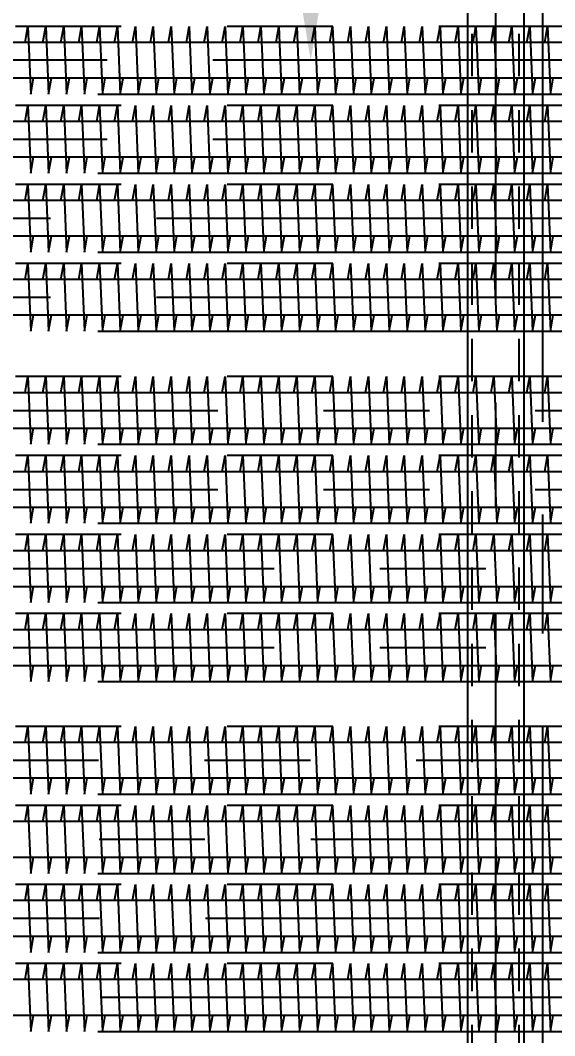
# Model space of a CAD drawing. Extents: x -4179 to 25200, y 0 to 17850.
# Drawn here: x 3342 to 3909, y 13338 to 14417 of the extents above; entities that cross this region are included whole.
import ezdxf

# ---------------------------------------------------------------- set-up
doc = ezdxf.new("R2010")
doc.units = 0
doc.header["$LTSCALE"] = 450
doc.header["$MEASUREMENT"] = 0
for name, pattern in [('CENTER', [2, 1.25, -0.25, 0.25, -0.25]), ('HIDSHORT', [0.18, 0.1, -0.08]), ('PHANTOM', [2.5, 1.25, -0.25, 0.25, -0.25, 0.25, -0.25])]:
    doc.linetypes.add(name, pattern=pattern)
for name, color, linetype in [('CEN', 1, 'CENTER'), ('DIM', 1, 'Continuous'), ('HID1', 8, 'PHANTOM'), ('TEXT', 4, 'Continuous'), ('Y', 2, 'HIDSHORT')]:
    doc.layers.add(name, color=color, linetype=linetype)
doc.styles.add('SIMP25', font='romans.shx', dxfattribs={"width": 0.8, "height": 75})
doc.dimstyles.get("Standard").update_dxf_attribs({"dimscale": 500.1, "dimtxt": 75, "dimasz": 0.18, "dimexe": 0.18, "dimexo": 0.0625, "dimgap": 0.075, "dimtad": 1, "dimdec": 0, "dimrnd": 0.5, "dimzin": 0, "dimdsep": 46, "dimtxsty": 'SIMP25', "dimcen": 0.09, "dimadec": 0, "dimazin": 0, "dimtfac": 1, "dimtdec": 0, "dimtmove": 1, "dimatfit": 3, "dimfxl": 1, "dimtolj": 1, "dimtzin": 0, "dimarcsym": 0})

# ---------------------------------------------------------------- blocks, each defined once
blk = doc.blocks.new('*D10')
at = {"layer": 'Defpoints', "color": 0, "transparency": 16777216}
for p in [(2298.8, 13378.9), (11098.8, 13342.9), (2298.8, 11923.9)]:
    blk.add_point(p, dxfattribs=at)
at = {"layer": 'DIM', "color": 0, "lineweight": -2, "transparency": 16777216}
for p, q in [((2298.8, 13347.7), (2298.8, 11833.9)), ((11098.8, 13311.6), (11098.8, 11833.9)), ((11008.8, 11923.9), (2388.8, 11923.9))]:
    blk.add_line(p, q, dxfattribs=at)
at = {"layer": 'DIM', "color": 0, "transparency": 16777216}
for points in [[(2388.8, 11938.9), (2388.8, 11908.9), (2298.8, 11923.9)], [(11008.8, 11938.9), (11008.8, 11908.9), (11098.8, 11923.9)]]:
    blk.add_solid(points, dxfattribs=at)
at = {"layer": 'DIM', "color": 0, "transparency": 16777216, "insert": (6698.8, 12018.6), "char_height": 75, "attachment_point": 5, "style": 'SIMP25'}
blk.add_mtext('\\A1;8800 (FINNED LENGTH)', dxfattribs=at)
blk = doc.blocks.new('*D11')
at = {"layer": 'Defpoints', "color": 0, "transparency": 16777216}
for p in [(2088.8, 13606.9), (11248.8, 13115.4), (2088.8, 11698.9)]:
    blk.add_point(p, dxfattribs=at)
at = {"layer": 'DIM', "color": 0, "lineweight": -2, "transparency": 16777216}
for p, q in [((2088.8, 13575.7), (2088.8, 11608.9)), ((11248.8, 13084.2), (11248.8, 11608.9)), ((11158.8, 11698.9), (2178.8, 11698.9))]:
    blk.add_line(p, q, dxfattribs=at)
at = {"layer": 'DIM', "color": 0, "transparency": 16777216}
for points in [[(2178.8, 11713.9), (2178.8, 11683.9), (2088.8, 11698.9)], [(11158.8, 11713.9), (11158.8, 11683.9), (11248.8, 11698.9)]]:
    blk.add_solid(points, dxfattribs=at)
at = {"layer": 'DIM', "color": 0, "transparency": 16777216, "insert": (6668.8, 11773.9), "char_height": 75, "attachment_point": 5, "style": 'SIMP25'}
blk.add_mtext('\\A1;9160', dxfattribs=at)
blk = doc.blocks.new('*D44')
at = {"layer": 'Defpoints', "color": 0, "transparency": 16777216}
for p in [(3846.8, 16477.9), (3650.2, 14374.9), (3816.8, 14374.9)]:
    blk.add_point(p, dxfattribs=at)
at = {"layer": 'DIM', "color": 0, "lineweight": -2, "transparency": 16777216}
for p, q in [((3815.6, 16477.9), (3560.1, 16477.9)), ((3650.2, 16387.9), (3650.2, 14464.9)), ((3785.6, 14374.9), (3560.1, 14374.9))]:
    blk.add_line(p, q, dxfattribs=at)
at = {"layer": 'DIM', "color": 0, "transparency": 16777216}
for points in [[(3635.2, 16387.9), (3665.2, 16387.9), (3650.2, 16477.9)], [(3635.2, 14464.9), (3665.2, 14464.9), (3650.2, 14374.9)]]:
    blk.add_solid(points, dxfattribs=at)
at = {"layer": 'DIM', "color": 0, "transparency": 16777216, "insert": (3575.2, 15426.4), "char_height": 75, "attachment_point": 5, "rotation": 90, "style": 'SIMP25'}
blk.add_mtext('\\A1;2103', dxfattribs=at)

msp = doc.modelspace()

# ---------------------------------------------------------------- linework, layer by layer
for p, q in [((11524.8, 13650), (2148.8, 13650)), ((11524.8, 13611.9), (2148.8, 13611.9)), ((11412.8, 13566), (2148.8, 13566)), ((11412.8, 13527.9), (2148.8, 13527.9)), ((11300.8, 13482), (2088.8, 13482)), ((11300.8, 13443.9), (2088.8, 13443.9)), ((11188.8, 13398), (2088.8, 13398)), ((11188.8, 13359.9), (2088.8, 13359.9))]:
    msp.add_line(p, q)
for points in [[(2148.8, 13650, -0.41395), (2107.9, 13690.9, -0.41395), (2148.8, 13731.9), (11308.8, 13731.9, 0.414), (11387.9, 13810.9), (11387.9, 14314.9, 0.414), (11308.8, 14394), (2148.8, 14394)], [(2148.8, 13611.9, -0.414026), (2069.8, 13690.9, -0.414026), (2148.8, 13770), (11308.8, 13770, 0.414), (11349.8, 13810.9), (11349.8, 14314.9, 0.414), (11308.8, 14355.9), (2148.8, 14355.9)], [(2148.8, 13566, -0.414), (2107.9, 13606.9), (2107.9, 13774.9, -0.414), (2148.8, 13815.9), (11308.8, 13815.9, 0.414), (11387.9, 13894.9), (11387.9, 14230.9, 0.414), (11308.8, 14310), (2148.8, 14310)], [(2148.8, 13527.9, -0.414), (2069.8, 13606.9), (2069.8, 13774.9, -0.414), (2148.8, 13854), (11308.8, 13854, 0.414), (11349.8, 13894.9), (11349.8, 14230.9, 0.414), (11308.8, 14271.9), (2148.8, 14271.9)], [(2088.8, 13482, -0.414), (2047.9, 13522.9), (2047.9, 13858.9, -0.414), (2088.8, 13899.9), (11248.8, 13899.9, 0.414), (11327.9, 13978.9), (11327.9, 14146.9, 0.414), (11248.8, 14226), (2088.8, 14226)], [(2088.8, 13443.9, -0.414), (2009.8, 13522.9), (2009.8, 13858.9, -0.414), (2088.8, 13938), (11248.8, 13938, 0.414), (11289.8, 13978.9), (11289.8, 14146.9, 0.414), (11248.8, 14187.9), (2088.8, 14187.9)], [(2088.8, 13398, -0.414), (2047.9, 13438.9), (2047.9, 13942.9, -0.414), (2088.8, 13983.9), (11248.8, 13983.9, 0.414026), (11327.9, 14062.9, 0.414026), (11248.8, 14142), (2088.8, 14142)], [(2088.8, 13359.9, -0.414), (2009.8, 13438.9), (2009.8, 13942.9, -0.414), (2088.8, 14022), (11248.8, 14022, 0.41395), (11289.8, 14062.9, 0.41395), (11248.8, 14103.9), (2088.8, 14103.9)]]:
    msp.add_lwpolyline(points, format="xyb")
at = {"layer": 'CEN'}
for p, q in [((3896.8, 13090.9), (3896.8, 16604.7)), ((3896.8, 13104.9), (3896.8, 16532.3)), ((3846.8, 13223.9), (3846.8, 16511.6)), ((11524.8, 13630.9), (2148.8, 13630.9)), ((11412.8, 13546.9), (2148.8, 13546.9)), ((11300.8, 13462.9), (2088.8, 13462.9)), ((11188.8, 13378.9), (2088.8, 13378.9))]:
    msp.add_line(p, q, dxfattribs=at)
for points in [[(3346.6, 14394), (3349.6, 14411), (3352.6, 14338.9), (3355.6, 14355.9)], [(3365.6, 14394), (3368.6, 14411), (3371.6, 14338.9), (3374.6, 14355.9)], [(3384.7, 14394), (3387.7, 14411), (3390.7, 14338.9), (3393.7, 14355.9)], [(3403.7, 14394), (3406.7, 14411), (3409.7, 14338.9), (3412.7, 14355.9)], [(3422.8, 14394), (3425.8, 14411), (3428.8, 14338.9), (3431.8, 14355.9)], [(3441.8, 14394), (3444.8, 14411), (3447.8, 14338.9), (3450.8, 14355.9)], [(3460.9, 14394), (3463.9, 14411), (3466.9, 14338.9), (3469.9, 14355.9)], [(3479.9, 14394), (3482.9, 14411), (3485.9, 14338.9), (3488.9, 14355.9)], [(3499, 14394), (3502, 14411), (3505, 14338.9), (3508, 14355.9)], [(3518, 14394), (3521, 14411), (3524, 14338.9), (3527, 14355.9)], [(3537.1, 14394), (3540.1, 14411), (3543.1, 14338.9), (3546.1, 14355.9)], [(3556.1, 14394), (3559.1, 14411), (3562.1, 14338.9), (3565.1, 14355.9)], [(3575.2, 14394), (3578.2, 14411), (3581.2, 14338.9), (3584.2, 14355.9)], [(3594.2, 14394), (3597.2, 14411), (3600.2, 14338.9), (3603.2, 14355.9)], [(3613.3, 14394), (3616.3, 14411), (3619.3, 14338.9), (3622.3, 14355.9)], [(3632.3, 14394), (3635.3, 14411), (3638.3, 14338.9), (3641.3, 14355.9)], [(3651.4, 14394), (3654.4, 14411), (3657.4, 14338.9), (3660.4, 14355.9)], [(3670.4, 14394), (3673.4, 14411), (3676.4, 14338.9), (3679.4, 14355.9)], [(3689.5, 14394), (3692.5, 14411), (3695.5, 14338.9), (3698.5, 14355.9)], [(3708.5, 14394), (3711.5, 14411), (3714.5, 14338.9), (3717.5, 14355.9)], [(3727.6, 14394), (3730.6, 14411), (3733.6, 14338.9), (3736.6, 14355.9)], [(3746.6, 14394), (3749.6, 14411), (3752.6, 14338.9), (3755.6, 14355.9)], [(3765.7, 14394), (3768.7, 14411), (3771.7, 14338.9), (3774.7, 14355.9)], [(3784.7, 14394), (3787.7, 14411), (3790.7, 14338.9), (3793.7, 14355.9)], [(3803.8, 14394), (3806.8, 14411), (3809.8, 14338.9), (3812.8, 14355.9)], [(3822.8, 14394), (3825.8, 14411), (3828.8, 14338.9), (3831.8, 14355.9)], [(3841.9, 14394), (3844.9, 14411), (3847.9, 14338.9), (3850.9, 14355.9)], [(3860.9, 14394), (3863.9, 14411), (3866.9, 14338.9), (3869.9, 14355.9)], [(3880, 14394), (3883, 14411), (3886, 14338.9), (3889, 14355.9)], [(3899, 14394), (3902, 14411), (3905, 14338.9), (3908, 14355.9)], [(3346.6, 14310), (3349.6, 14327), (3352.6, 14254.9), (3355.6, 14271.9)], [(3365.6, 14310), (3368.6, 14327), (3371.6, 14254.9), (3374.6, 14271.9)], [(3384.7, 14310), (3387.7, 14327), (3390.7, 14254.9), (3393.7, 14271.9)], [(3403.7, 14310), (3406.7, 14327), (3409.7, 14254.9), (3412.7, 14271.9)], [(3422.8, 14310), (3425.8, 14327), (3428.8, 14254.9), (3431.8, 14271.9)], [(3441.8, 14310), (3444.8, 14327), (3447.8, 14254.9), (3450.8, 14271.9)], [(3460.9, 14310), (3463.9, 14327), (3466.9, 14254.9), (3469.9, 14271.9)], [(3479.9, 14310), (3482.9, 14327), (3485.9, 14254.9), (3488.9, 14271.9)], [(3499, 14310), (3502, 14327), (3505, 14254.9), (3508, 14271.9)], [(3518, 14310), (3521, 14327), (3524, 14254.9), (3527, 14271.9)], [(3537.1, 14310), (3540.1, 14327), (3543.1, 14254.9), (3546.1, 14271.9)], [(3556.1, 14310), (3559.1, 14327), (3562.1, 14254.9), (3565.1, 14271.9)], [(3575.2, 14310), (3578.2, 14327), (3581.2, 14254.9), (3584.2, 14271.9)], [(3594.2, 14310), (3597.2, 14327), (3600.2, 14254.9), (3603.2, 14271.9)], [(3613.3, 14310), (3616.3, 14327), (3619.3, 14254.9), (3622.3, 14271.9)], [(3632.3, 14310), (3635.3, 14327), (3638.3, 14254.9), (3641.3, 14271.9)], [(3651.4, 14310), (3654.4, 14327), (3657.4, 14254.9), (3660.4, 14271.9)], [(3670.4, 14310), (3673.4, 14327), (3676.4, 14254.9), (3679.4, 14271.9)], [(3689.5, 14310), (3692.5, 14327), (3695.5, 14254.9), (3698.5, 14271.9)], [(3708.5, 14310), (3711.5, 14327), (3714.5, 14254.9), (3717.5, 14271.9)], [(3727.6, 14310), (3730.6, 14327), (3733.6, 14254.9), (3736.6, 14271.9)], [(3746.6, 14310), (3749.6, 14327), (3752.6, 14254.9), (3755.6, 14271.9)], [(3765.7, 14310), (3768.7, 14327), (3771.7, 14254.9), (3774.7, 14271.9)], [(3784.7, 14310), (3787.7, 14327), (3790.7, 14254.9), (3793.7, 14271.9)], [(3803.8, 14310), (3806.8, 14327), (3809.8, 14254.9), (3812.8, 14271.9)], [(3822.8, 14310), (3825.8, 14327), (3828.8, 14254.9), (3831.8, 14271.9)], [(3841.9, 14310), (3844.9, 14327), (3847.9, 14254.9), (3850.9, 14271.9)], [(3860.9, 14310), (3863.9, 14327), (3866.9, 14254.9), (3869.9, 14271.9)], [(3880, 14310), (3883, 14327), (3886, 14254.9), (3889, 14271.9)], [(3899, 14310), (3902, 14327), (3905, 14254.9), (3908, 14271.9)], [(3346.6, 14226), (3349.6, 14243), (3352.6, 14170.9), (3355.6, 14187.9)], [(3365.6, 14226), (3368.6, 14243), (3371.6, 14170.9), (3374.6, 14187.9)], [(3384.7, 14226), (3387.7, 14243), (3390.7, 14170.9), (3393.7, 14187.9)], [(3403.7, 14226), (3406.7, 14243), (3409.7, 14170.9), (3412.7, 14187.9)], [(3422.8, 14226), (3425.8, 14243), (3428.8, 14170.9), (3431.8, 14187.9)], [(3441.8, 14226), (3444.8, 14243), (3447.8, 14170.9), (3450.8, 14187.9)], [(3460.9, 14226), (3463.9, 14243), (3466.9, 14170.9), (3469.9, 14187.9)], [(3479.9, 14226), (3482.9, 14243), (3485.9, 14170.9), (3488.9, 14187.9)], [(3499, 14226), (3502, 14243), (3505, 14170.9), (3508, 14187.9)], [(3518, 14226), (3521, 14243), (3524, 14170.9), (3527, 14187.9)], [(3537.1, 14226), (3540.1, 14243), (3543.1, 14170.9), (3546.1, 14187.9)], [(3556.1, 14226), (3559.1, 14243), (3562.1, 14170.9), (3565.1, 14187.9)], [(3575.2, 14226), (3578.2, 14243), (3581.2, 14170.9), (3584.2, 14187.9)], [(3594.2, 14226), (3597.2, 14243), (3600.2, 14170.9), (3603.2, 14187.9)], [(3613.3, 14226), (3616.3, 14243), (3619.3, 14170.9), (3622.3, 14187.9)], [(3632.3, 14226), (3635.3, 14243), (3638.3, 14170.9), (3641.3, 14187.9)], [(3651.4, 14226), (3654.4, 14243), (3657.4, 14170.9), (3660.4, 14187.9)], [(3670.4, 14226), (3673.4, 14243), (3676.4, 14170.9), (3679.4, 14187.9)], [(3689.5, 14226), (3692.5, 14243), (3695.5, 14170.9), (3698.5, 14187.9)], [(3708.5, 14226), (3711.5, 14243), (3714.5, 14170.9), (3717.5, 14187.9)], [(3727.6, 14226), (3730.6, 14243), (3733.6, 14170.9), (3736.6, 14187.9)], [(3746.6, 14226), (3749.6, 14243), (3752.6, 14170.9), (3755.6, 14187.9)], [(3765.7, 14226), (3768.7, 14243), (3771.7, 14170.9), (3774.7, 14187.9)], [(3784.7, 14226), (3787.7, 14243), (3790.7, 14170.9), (3793.7, 14187.9)], [(3803.8, 14226), (3806.8, 14243), (3809.8, 14170.9), (3812.8, 14187.9)], [(3822.8, 14226), (3825.8, 14243), (3828.8, 14170.9), (3831.8, 14187.9)], [(3841.9, 14226), (3844.9, 14243), (3847.9, 14170.9), (3850.9, 14187.9)], [(3860.9, 14226), (3863.9, 14243), (3866.9, 14170.9), (3869.9, 14187.9)], [(3880, 14226), (3883, 14243), (3886, 14170.9), (3889, 14187.9)], [(3899, 14226), (3902, 14243), (3905, 14170.9), (3908, 14187.9)], [(3346.6, 14142), (3349.6, 14159), (3352.6, 14086.9), (3355.6, 14103.9)], [(3365.6, 14142), (3368.6, 14159), (3371.6, 14086.9), (3374.6, 14103.9)], [(3384.7, 14142), (3387.7, 14159), (3390.7, 14086.9), (3393.7, 14103.9)], [(3403.7, 14142), (3406.7, 14159), (3409.7, 14086.9), (3412.7, 14103.9)], [(3422.8, 14142), (3425.8, 14159), (3428.8, 14086.9), (3431.8, 14103.9)], [(3441.8, 14142), (3444.8, 14159), (3447.8, 14086.9), (3450.8, 14103.9)], [(3460.9, 14142), (3463.9, 14159), (3466.9, 14086.9), (3469.9, 14103.9)], [(3479.9, 14142), (3482.9, 14159), (3485.9, 14086.9), (3488.9, 14103.9)], [(3499, 14142), (3502, 14159), (3505, 14086.9), (3508, 14103.9)], [(3518, 14142), (3521, 14159), (3524, 14086.9), (3527, 14103.9)], [(3537.1, 14142), (3540.1, 14159), (3543.1, 14086.9), (3546.1, 14103.9)], [(3556.1, 14142), (3559.1, 14159), (3562.1, 14086.9), (3565.1, 14103.9)], [(3575.2, 14142), (3578.2, 14159), (3581.2, 14086.9), (3584.2, 14103.9)], [(3594.2, 14142), (3597.2, 14159), (3600.2, 14086.9), (3603.2, 14103.9)], [(3613.3, 14142), (3616.3, 14159), (3619.3, 14086.9), (3622.3, 14103.9)], [(3632.3, 14142), (3635.3, 14159), (3638.3, 14086.9), (3641.3, 14103.9)], [(3651.4, 14142), (3654.4, 14159), (3657.4, 14086.9), (3660.4, 14103.9)], [(3670.4, 14142), (3673.4, 14159), (3676.4, 14086.9), (3679.4, 14103.9)], [(3689.5, 14142), (3692.5, 14159), (3695.5, 14086.9), (3698.5, 14103.9)], [(3708.5, 14142), (3711.5, 14159), (3714.5, 14086.9), (3717.5, 14103.9)], [(3727.6, 14142), (3730.6, 14159), (3733.6, 14086.9), (3736.6, 14103.9)], [(3746.6, 14142), (3749.6, 14159), (3752.6, 14086.9), (3755.6, 14103.9)], [(3765.7, 14142), (3768.7, 14159), (3771.7, 14086.9), (3774.7, 14103.9)], [(3784.7, 14142), (3787.7, 14159), (3790.7, 14086.9), (3793.7, 14103.9)], [(3803.8, 14142), (3806.8, 14159), (3809.8, 14086.9), (3812.8, 14103.9)], [(3822.8, 14142), (3825.8, 14159), (3828.8, 14086.9), (3831.8, 14103.9)], [(3841.9, 14142), (3844.9, 14159), (3847.9, 14086.9), (3850.9, 14103.9)], [(3860.9, 14142), (3863.9, 14159), (3866.9, 14086.9), (3869.9, 14103.9)], [(3880, 14142), (3883, 14159), (3886, 14086.9), (3889, 14103.9)], [(3899, 14142), (3902, 14159), (3905, 14086.9), (3908, 14103.9)], [(3346.6, 14022), (3349.6, 14039), (3352.6, 13966.9), (3355.6, 13983.9)], [(3365.6, 14022), (3368.6, 14039), (3371.6, 13966.9), (3374.6, 13983.9)], [(3384.7, 14022), (3387.7, 14039), (3390.7, 13966.9), (3393.7, 13983.9)], [(3403.7, 14022), (3406.7, 14039), (3409.7, 13966.9), (3412.7, 13983.9)], [(3422.8, 14022), (3425.8, 14039), (3428.8, 13966.9), (3431.8, 13983.9)], [(3441.8, 14022), (3444.8, 14039), (3447.8, 13966.9), (3450.8, 13983.9)], [(3460.9, 14022), (3463.9, 14039), (3466.9, 13966.9), (3469.9, 13983.9)], [(3479.9, 14022), (3482.9, 14039), (3485.9, 13966.9), (3488.9, 13983.9)], [(3499, 14022), (3502, 14039), (3505, 13966.9), (3508, 13983.9)], [(3518, 14022), (3521, 14039), (3524, 13966.9), (3527, 13983.9)], [(3537.1, 14022), (3540.1, 14039), (3543.1, 13966.9), (3546.1, 13983.9)], [(3556.1, 14022), (3559.1, 14039), (3562.1, 13966.9), (3565.1, 13983.9)], [(3575.2, 14022), (3578.2, 14039), (3581.2, 13966.9), (3584.2, 13983.9)], [(3594.2, 14022), (3597.2, 14039), (3600.2, 13966.9), (3603.2, 13983.9)], [(3613.3, 14022), (3616.3, 14039), (3619.3, 13966.9), (3622.3, 13983.9)], [(3632.3, 14022), (3635.3, 14039), (3638.3, 13966.9), (3641.3, 13983.9)], [(3651.4, 14022), (3654.4, 14039), (3657.4, 13966.9), (3660.4, 13983.9)], [(3670.4, 14022), (3673.4, 14039), (3676.4, 13966.9), (3679.4, 13983.9)], [(3689.5, 14022), (3692.5, 14039), (3695.5, 13966.9), (3698.5, 13983.9)], [(3708.5, 14022), (3711.5, 14039), (3714.5, 13966.9), (3717.5, 13983.9)], [(3727.6, 14022), (3730.6, 14039), (3733.6, 13966.9), (3736.6, 13983.9)], [(3746.6, 14022), (3749.6, 14039), (3752.6, 13966.9), (3755.6, 13983.9)], [(3765.7, 14022), (3768.7, 14039), (3771.7, 13966.9), (3774.7, 13983.9)], [(3784.7, 14022), (3787.7, 14039), (3790.7, 13966.9), (3793.7, 13983.9)], [(3803.8, 14022), (3806.8, 14039), (3809.8, 13966.9), (3812.8, 13983.9)], [(3822.8, 14022), (3825.8, 14039), (3828.8, 13966.9), (3831.8, 13983.9)], [(3841.9, 14022), (3844.9, 14039), (3847.9, 13966.9), (3850.9, 13983.9)], [(3860.9, 14022), (3863.9, 14039), (3866.9, 13966.9), (3869.9, 13983.9)], [(3880, 14022), (3883, 14039), (3886, 13966.9), (3889, 13983.9)], [(3899, 14022), (3902, 14039), (3905, 13966.9), (3908, 13983.9)], [(3346.6, 13938), (3349.6, 13955), (3352.6, 13882.9), (3355.6, 13899.9)], [(3365.6, 13938), (3368.6, 13955), (3371.6, 13882.9), (3374.6, 13899.9)], [(3384.7, 13938), (3387.7, 13955), (3390.7, 13882.9), (3393.7, 13899.9)], [(3403.7, 13938), (3406.7, 13955), (3409.7, 13882.9), (3412.7, 13899.9)], [(3422.8, 13938), (3425.8, 13955), (3428.8, 13882.9), (3431.8, 13899.9)], [(3441.8, 13938), (3444.8, 13955), (3447.8, 13882.9), (3450.8, 13899.9)], [(3460.9, 13938), (3463.9, 13955), (3466.9, 13882.9), (3469.9, 13899.9)], [(3479.9, 13938), (3482.9, 13955), (3485.9, 13882.9), (3488.9, 13899.9)], [(3499, 13938), (3502, 13955), (3505, 13882.9), (3508, 13899.9)], [(3518, 13938), (3521, 13955), (3524, 13882.9), (3527, 13899.9)], [(3537.1, 13938), (3540.1, 13955), (3543.1, 13882.9), (3546.1, 13899.9)], [(3556.1, 13938), (3559.1, 13955), (3562.1, 13882.9), (3565.1, 13899.9)], [(3575.2, 13938), (3578.2, 13955), (3581.2, 13882.9), (3584.2, 13899.9)], [(3594.2, 13938), (3597.2, 13955), (3600.2, 13882.9), (3603.2, 13899.9)], [(3613.3, 13938), (3616.3, 13955), (3619.3, 13882.9), (3622.3, 13899.9)], [(3632.3, 13938), (3635.3, 13955), (3638.3, 13882.9), (3641.3, 13899.9)], [(3651.4, 13938), (3654.4, 13955), (3657.4, 13882.9), (3660.4, 13899.9)], [(3670.4, 13938), (3673.4, 13955), (3676.4, 13882.9), (3679.4, 13899.9)], [(3689.5, 13938), (3692.5, 13955), (3695.5, 13882.9), (3698.5, 13899.9)], [(3708.5, 13938), (3711.5, 13955), (3714.5, 13882.9), (3717.5, 13899.9)], [(3727.6, 13938), (3730.6, 13955), (3733.6, 13882.9), (3736.6, 13899.9)], [(3746.6, 13938), (3749.6, 13955), (3752.6, 13882.9), (3755.6, 13899.9)], [(3765.7, 13938), (3768.7, 13955), (3771.7, 13882.9), (3774.7, 13899.9)], [(3784.7, 13938), (3787.7, 13955), (3790.7, 13882.9), (3793.7, 13899.9)], [(3803.8, 13938), (3806.8, 13955), (3809.8, 13882.9), (3812.8, 13899.9)], [(3822.8, 13938), (3825.8, 13955), (3828.8, 13882.9), (3831.8, 13899.9)], [(3841.9, 13938), (3844.9, 13955), (3847.9, 13882.9), (3850.9, 13899.9)], [(3860.9, 13938), (3863.9, 13955), (3866.9, 13882.9), (3869.9, 13899.9)], [(3880, 13938), (3883, 13955), (3886, 13882.9), (3889, 13899.9)], [(3899, 13938), (3902, 13955), (3905, 13882.9), (3908, 13899.9)], [(3346.6, 13854), (3349.6, 13871), (3352.6, 13798.9), (3355.6, 13815.9)], [(3365.6, 13854), (3368.6, 13871), (3371.6, 13798.9), (3374.6, 13815.9)], [(3384.7, 13854), (3387.7, 13871), (3390.7, 13798.9), (3393.7, 13815.9)], [(3403.7, 13854), (3406.7, 13871), (3409.7, 13798.9), (3412.7, 13815.9)], [(3422.8, 13854), (3425.8, 13871), (3428.8, 13798.9), (3431.8, 13815.9)], [(3441.8, 13854), (3444.8, 13871), (3447.8, 13798.9), (3450.8, 13815.9)], [(3460.9, 13854), (3463.9, 13871), (3466.9, 13798.9), (3469.9, 13815.9)], [(3479.9, 13854), (3482.9, 13871), (3485.9, 13798.9), (3488.9, 13815.9)], [(3499, 13854), (3502, 13871), (3505, 13798.9), (3508, 13815.9)], [(3518, 13854), (3521, 13871), (3524, 13798.9), (3527, 13815.9)], [(3537.1, 13854), (3540.1, 13871), (3543.1, 13798.9), (3546.1, 13815.9)], [(3556.1, 13854), (3559.1, 13871), (3562.1, 13798.9), (3565.1, 13815.9)], [(3575.2, 13854), (3578.2, 13871), (3581.2, 13798.9), (3584.2, 13815.9)], [(3594.2, 13854), (3597.2, 13871), (3600.2, 13798.9), (3603.2, 13815.9)], [(3613.3, 13854), (3616.3, 13871), (3619.3, 13798.9), (3622.3, 13815.9)], [(3632.3, 13854), (3635.3, 13871), (3638.3, 13798.9), (3641.3, 13815.9)], [(3651.4, 13854), (3654.4, 13871), (3657.4, 13798.9), (3660.4, 13815.9)], [(3670.4, 13854), (3673.4, 13871), (3676.4, 13798.9), (3679.4, 13815.9)], [(3689.5, 13854), (3692.5, 13871), (3695.5, 13798.9), (3698.5, 13815.9)], [(3708.5, 13854), (3711.5, 13871), (3714.5, 13798.9), (3717.5, 13815.9)], [(3727.6, 13854), (3730.6, 13871), (3733.6, 13798.9), (3736.6, 13815.9)], [(3746.6, 13854), (3749.6, 13871), (3752.6, 13798.9), (3755.6, 13815.9)], [(3765.7, 13854), (3768.7, 13871), (3771.7, 13798.9), (3774.7, 13815.9)], [(3784.7, 13854), (3787.7, 13871), (3790.7, 13798.9), (3793.7, 13815.9)], [(3803.8, 13854), (3806.8, 13871), (3809.8, 13798.9), (3812.8, 13815.9)], [(3822.8, 13854), (3825.8, 13871), (3828.8, 13798.9), (3831.8, 13815.9)], [(3841.9, 13854), (3844.9, 13871), (3847.9, 13798.9), (3850.9, 13815.9)], [(3860.9, 13854), (3863.9, 13871), (3866.9, 13798.9), (3869.9, 13815.9)], [(3880, 13854), (3883, 13871), (3886, 13798.9), (3889, 13815.9)], [(3899, 13854), (3902, 13871), (3905, 13798.9), (3908, 13815.9)], [(3346.6, 13770), (3349.6, 13787), (3352.6, 13714.9), (3355.6, 13731.9)], [(3365.6, 13770), (3368.6, 13787), (3371.6, 13714.9), (3374.6, 13731.9)], [(3384.7, 13770), (3387.7, 13787), (3390.7, 13714.9), (3393.7, 13731.9)], [(3403.7, 13770), (3406.7, 13787), (3409.7, 13714.9), (3412.7, 13731.9)], [(3422.8, 13770), (3425.8, 13787), (3428.8, 13714.9), (3431.8, 13731.9)], [(3441.8, 13770), (3444.8, 13787), (3447.8, 13714.9), (3450.8, 13731.9)], [(3460.9, 13770), (3463.9, 13787), (3466.9, 13714.9), (3469.9, 13731.9)], [(3479.9, 13770), (3482.9, 13787), (3485.9, 13714.9), (3488.9, 13731.9)], [(3499, 13770), (3502, 13787), (3505, 13714.9), (3508, 13731.9)], [(3518, 13770), (3521, 13787), (3524, 13714.9), (3527, 13731.9)], [(3537.1, 13770), (3540.1, 13787), (3543.1, 13714.9), (3546.1, 13731.9)], [(3556.1, 13770), (3559.1, 13787), (3562.1, 13714.9), (3565.1, 13731.9)], [(3575.2, 13770), (3578.2, 13787), (3581.2, 13714.9), (3584.2, 13731.9)], [(3594.2, 13770), (3597.2, 13787), (3600.2, 13714.9), (3603.2, 13731.9)], [(3613.3, 13770), (3616.3, 13787), (3619.3, 13714.9), (3622.3, 13731.9)], [(3632.3, 13770), (3635.3, 13787), (3638.3, 13714.9), (3641.3, 13731.9)], [(3651.4, 13770), (3654.4, 13787), (3657.4, 13714.9), (3660.4, 13731.9)], [(3670.4, 13770), (3673.4, 13787), (3676.4, 13714.9), (3679.4, 13731.9)], [(3689.5, 13770), (3692.5, 13787), (3695.5, 13714.9), (3698.5, 13731.9)], [(3708.5, 13770), (3711.5, 13787), (3714.5, 13714.9), (3717.5, 13731.9)], [(3727.6, 13770), (3730.6, 13787), (3733.6, 13714.9), (3736.6, 13731.9)], [(3746.6, 13770), (3749.6, 13787), (3752.6, 13714.9), (3755.6, 13731.9)], [(3765.7, 13770), (3768.7, 13787), (3771.7, 13714.9), (3774.7, 13731.9)], [(3784.7, 13770), (3787.7, 13787), (3790.7, 13714.9), (3793.7, 13731.9)], [(3803.8, 13770), (3806.8, 13787), (3809.8, 13714.9), (3812.8, 13731.9)], [(3822.8, 13770), (3825.8, 13787), (3828.8, 13714.9), (3831.8, 13731.9)], [(3841.9, 13770), (3844.9, 13787), (3847.9, 13714.9), (3850.9, 13731.9)], [(3860.9, 13770), (3863.9, 13787), (3866.9, 13714.9), (3869.9, 13731.9)], [(3880, 13770), (3883, 13787), (3886, 13714.9), (3889, 13731.9)], [(3899, 13770), (3902, 13787), (3905, 13714.9), (3908, 13731.9)], [(3346.6, 13650), (3349.6, 13667), (3352.6, 13594.9), (3355.6, 13611.9)], [(3365.6, 13650), (3368.6, 13667), (3371.6, 13594.9), (3374.6, 13611.9)], [(3384.7, 13650), (3387.7, 13667), (3390.7, 13594.9), (3393.7, 13611.9)], [(3403.7, 13650), (3406.7, 13667), (3409.7, 13594.9), (3412.7, 13611.9)], [(3422.8, 13650), (3425.8, 13667), (3428.8, 13594.9), (3431.8, 13611.9)], [(3441.8, 13650), (3444.8, 13667), (3447.8, 13594.9), (3450.8, 13611.9)], [(3460.9, 13650), (3463.9, 13667), (3466.9, 13594.9), (3469.9, 13611.9)], [(3479.9, 13650), (3482.9, 13667), (3485.9, 13594.9), (3488.9, 13611.9)], [(3499, 13650), (3502, 13667), (3505, 13594.9), (3508, 13611.9)], [(3518, 13650), (3521, 13667), (3524, 13594.9), (3527, 13611.9)], [(3537.1, 13650), (3540.1, 13667), (3543.1, 13594.9), (3546.1, 13611.9)], [(3556.1, 13650), (3559.1, 13667), (3562.1, 13594.9), (3565.1, 13611.9)], [(3575.2, 13650), (3578.2, 13667), (3581.2, 13594.9), (3584.2, 13611.9)], [(3594.2, 13650), (3597.2, 13667), (3600.2, 13594.9), (3603.2, 13611.9)], [(3613.3, 13650), (3616.3, 13667), (3619.3, 13594.9), (3622.3, 13611.9)], [(3632.3, 13650), (3635.3, 13667), (3638.3, 13594.9), (3641.3, 13611.9)], [(3651.4, 13650), (3654.4, 13667), (3657.4, 13594.9), (3660.4, 13611.9)], [(3670.4, 13650), (3673.4, 13667), (3676.4, 13594.9), (3679.4, 13611.9)], [(3689.5, 13650), (3692.5, 13667), (3695.5, 13594.9), (3698.5, 13611.9)], [(3708.5, 13650), (3711.5, 13667), (3714.5, 13594.9), (3717.5, 13611.9)], [(3727.6, 13650), (3730.6, 13667), (3733.6, 13594.9), (3736.6, 13611.9)], [(3746.6, 13650), (3749.6, 13667), (3752.6, 13594.9), (3755.6, 13611.9)], [(3765.7, 13650), (3768.7, 13667), (3771.7, 13594.9), (3774.7, 13611.9)], [(3784.7, 13650), (3787.7, 13667), (3790.7, 13594.9), (3793.7, 13611.9)], [(3803.8, 13650), (3806.8, 13667), (3809.8, 13594.9), (3812.8, 13611.9)], [(3822.8, 13650), (3825.8, 13667), (3828.8, 13594.9), (3831.8, 13611.9)], [(3841.9, 13650), (3844.9, 13667), (3847.9, 13594.9), (3850.9, 13611.9)], [(3860.9, 13650), (3863.9, 13667), (3866.9, 13594.9), (3869.9, 13611.9)], [(3880, 13650), (3883, 13667), (3886, 13594.9), (3889, 13611.9)], [(3899, 13650), (3902, 13667), (3905, 13594.9), (3908, 13611.9)], [(3346.6, 13566), (3349.6, 13583), (3352.6, 13510.9), (3355.6, 13527.9)], [(3365.6, 13566), (3368.6, 13583), (3371.6, 13510.9), (3374.6, 13527.9)], [(3384.7, 13566), (3387.7, 13583), (3390.7, 13510.9), (3393.7, 13527.9)], [(3403.7, 13566), (3406.7, 13583), (3409.7, 13510.9), (3412.7, 13527.9)], [(3422.8, 13566), (3425.8, 13583), (3428.8, 13510.9), (3431.8, 13527.9)], [(3441.8, 13566), (3444.8, 13583), (3447.8, 13510.9), (3450.8, 13527.9)], [(3460.9, 13566), (3463.9, 13583), (3466.9, 13510.9), (3469.9, 13527.9)], [(3479.9, 13566), (3482.9, 13583), (3485.9, 13510.9), (3488.9, 13527.9)], [(3499, 13566), (3502, 13583), (3505, 13510.9), (3508, 13527.9)], [(3518, 13566), (3521, 13583), (3524, 13510.9), (3527, 13527.9)], [(3537.1, 13566), (3540.1, 13583), (3543.1, 13510.9), (3546.1, 13527.9)], [(3556.1, 13566), (3559.1, 13583), (3562.1, 13510.9), (3565.1, 13527.9)], [(3575.2, 13566), (3578.2, 13583), (3581.2, 13510.9), (3584.2, 13527.9)], [(3594.2, 13566), (3597.2, 13583), (3600.2, 13510.9), (3603.2, 13527.9)], [(3613.3, 13566), (3616.3, 13583), (3619.3, 13510.9), (3622.3, 13527.9)], [(3632.3, 13566), (3635.3, 13583), (3638.3, 13510.9), (3641.3, 13527.9)], [(3651.4, 13566), (3654.4, 13583), (3657.4, 13510.9), (3660.4, 13527.9)], [(3670.4, 13566), (3673.4, 13583), (3676.4, 13510.9), (3679.4, 13527.9)], [(3689.5, 13566), (3692.5, 13583), (3695.5, 13510.9), (3698.5, 13527.9)], [(3708.5, 13566), (3711.5, 13583), (3714.5, 13510.9), (3717.5, 13527.9)], [(3727.6, 13566), (3730.6, 13583), (3733.6, 13510.9), (3736.6, 13527.9)], [(3746.6, 13566), (3749.6, 13583), (3752.6, 13510.9), (3755.6, 13527.9)], [(3765.7, 13566), (3768.7, 13583), (3771.7, 13510.9), (3774.7, 13527.9)], [(3784.7, 13566), (3787.7, 13583), (3790.7, 13510.9), (3793.7, 13527.9)], [(3803.8, 13566), (3806.8, 13583), (3809.8, 13510.9), (3812.8, 13527.9)], [(3822.8, 13566), (3825.8, 13583), (3828.8, 13510.9), (3831.8, 13527.9)], [(3841.9, 13566), (3844.9, 13583), (3847.9, 13510.9), (3850.9, 13527.9)], [(3860.9, 13566), (3863.9, 13583), (3866.9, 13510.9), (3869.9, 13527.9)], [(3880, 13566), (3883, 13583), (3886, 13510.9), (3889, 13527.9)], [(3899, 13566), (3902, 13583), (3905, 13510.9), (3908, 13527.9)], [(3346.6, 13482), (3349.6, 13499), (3352.6, 13426.9), (3355.6, 13443.9)], [(3365.6, 13482), (3368.6, 13499), (3371.6, 13426.9), (3374.6, 13443.9)], [(3384.7, 13482), (3387.7, 13499), (3390.7, 13426.9), (3393.7, 13443.9)], [(3403.7, 13482), (3406.7, 13499), (3409.7, 13426.9), (3412.7, 13443.9)], [(3422.8, 13482), (3425.8, 13499), (3428.8, 13426.9), (3431.8, 13443.9)], [(3441.8, 13482), (3444.8, 13499), (3447.8, 13426.9), (3450.8, 13443.9)], [(3460.9, 13482), (3463.9, 13499), (3466.9, 13426.9), (3469.9, 13443.9)], [(3479.9, 13482), (3482.9, 13499), (3485.9, 13426.9), (3488.9, 13443.9)], [(3499, 13482), (3502, 13499), (3505, 13426.9), (3508, 13443.9)], [(3518, 13482), (3521, 13499), (3524, 13426.9), (3527, 13443.9)], [(3537.1, 13482), (3540.1, 13499), (3543.1, 13426.9), (3546.1, 13443.9)], [(3556.1, 13482), (3559.1, 13499), (3562.1, 13426.9), (3565.1, 13443.9)], [(3575.2, 13482), (3578.2, 13499), (3581.2, 13426.9), (3584.2, 13443.9)], [(3594.2, 13482), (3597.2, 13499), (3600.2, 13426.9), (3603.2, 13443.9)], [(3613.3, 13482), (3616.3, 13499), (3619.3, 13426.9), (3622.3, 13443.9)], [(3632.3, 13482), (3635.3, 13499), (3638.3, 13426.9), (3641.3, 13443.9)], [(3651.4, 13482), (3654.4, 13499), (3657.4, 13426.9), (3660.4, 13443.9)], [(3670.4, 13482), (3673.4, 13499), (3676.4, 13426.9), (3679.4, 13443.9)], [(3689.5, 13482), (3692.5, 13499), (3695.5, 13426.9), (3698.5, 13443.9)], [(3708.5, 13482), (3711.5, 13499), (3714.5, 13426.9), (3717.5, 13443.9)], [(3727.6, 13482), (3730.6, 13499), (3733.6, 13426.9), (3736.6, 13443.9)], [(3746.6, 13482), (3749.6, 13499), (3752.6, 13426.9), (3755.6, 13443.9)], [(3765.7, 13482), (3768.7, 13499), (3771.7, 13426.9), (3774.7, 13443.9)], [(3784.7, 13482), (3787.7, 13499), (3790.7, 13426.9), (3793.7, 13443.9)], [(3803.8, 13482), (3806.8, 13499), (3809.8, 13426.9), (3812.8, 13443.9)], [(3822.8, 13482), (3825.8, 13499), (3828.8, 13426.9), (3831.8, 13443.9)], [(3841.9, 13482), (3844.9, 13499), (3847.9, 13426.9), (3850.9, 13443.9)], [(3860.9, 13482), (3863.9, 13499), (3866.9, 13426.9), (3869.9, 13443.9)], [(3880, 13482), (3883, 13499), (3886, 13426.9), (3889, 13443.9)], [(3899, 13482), (3902, 13499), (3905, 13426.9), (3908, 13443.9)], [(3346.6, 13398), (3349.6, 13415), (3352.6, 13342.9), (3355.6, 13359.9)], [(3365.6, 13398), (3368.6, 13415), (3371.6, 13342.9), (3374.6, 13359.9)], [(3384.7, 13398), (3387.7, 13415), (3390.7, 13342.9), (3393.7, 13359.9)], [(3403.7, 13398), (3406.7, 13415), (3409.7, 13342.9), (3412.7, 13359.9)], [(3422.8, 13398), (3425.8, 13415), (3428.8, 13342.9), (3431.8, 13359.9)], [(3441.8, 13398), (3444.8, 13415), (3447.8, 13342.9), (3450.8, 13359.9)], [(3460.9, 13398), (3463.9, 13415), (3466.9, 13342.9), (3469.9, 13359.9)], [(3479.9, 13398), (3482.9, 13415), (3485.9, 13342.9), (3488.9, 13359.9)], [(3499, 13398), (3502, 13415), (3505, 13342.9), (3508, 13359.9)], [(3518, 13398), (3521, 13415), (3524, 13342.9), (3527, 13359.9)], [(3537.1, 13398), (3540.1, 13415), (3543.1, 13342.9), (3546.1, 13359.9)], [(3556.1, 13398), (3559.1, 13415), (3562.1, 13342.9), (3565.1, 13359.9)], [(3575.2, 13398), (3578.2, 13415), (3581.2, 13342.9), (3584.2, 13359.9)], [(3594.2, 13398), (3597.2, 13415), (3600.2, 13342.9), (3603.2, 13359.9)], [(3613.3, 13398), (3616.3, 13415), (3619.3, 13342.9), (3622.3, 13359.9)], [(3632.3, 13398), (3635.3, 13415), (3638.3, 13342.9), (3641.3, 13359.9)], [(3651.4, 13398), (3654.4, 13415), (3657.4, 13342.9), (3660.4, 13359.9)], [(3670.4, 13398), (3673.4, 13415), (3676.4, 13342.9), (3679.4, 13359.9)], [(3689.5, 13398), (3692.5, 13415), (3695.5, 13342.9), (3698.5, 13359.9)], [(3708.5, 13398), (3711.5, 13415), (3714.5, 13342.9), (3717.5, 13359.9)], [(3727.6, 13398), (3730.6, 13415), (3733.6, 13342.9), (3736.6, 13359.9)], [(3746.6, 13398), (3749.6, 13415), (3752.6, 13342.9), (3755.6, 13359.9)], [(3765.7, 13398), (3768.7, 13415), (3771.7, 13342.9), (3774.7, 13359.9)], [(3784.7, 13398), (3787.7, 13415), (3790.7, 13342.9), (3793.7, 13359.9)], [(3803.8, 13398), (3806.8, 13415), (3809.8, 13342.9), (3812.8, 13359.9)], [(3822.8, 13398), (3825.8, 13415), (3828.8, 13342.9), (3831.8, 13359.9)], [(3841.9, 13398), (3844.9, 13415), (3847.9, 13342.9), (3850.9, 13359.9)], [(3860.9, 13398), (3863.9, 13415), (3866.9, 13342.9), (3869.9, 13359.9)], [(3880, 13398), (3883, 13415), (3886, 13342.9), (3889, 13359.9)], [(3899, 13398), (3902, 13415), (3905, 13342.9), (3908, 13359.9)]]:
    msp.add_lwpolyline(points, dxfattribs=at)
for points in [[(2148.8, 13630.9, -0.414), (2088.8, 13690.9), (2088.8, 13690.9, -0.414), (2148.8, 13750.9), (11308.8, 13750.9, 0.414), (11368.8, 13810.9), (11368.8, 14314.9, 0.414), (11308.8, 14374.9), (2148.8, 14374.9)], [(2148.8, 13546.9, -0.414), (2088.8, 13606.9), (2088.8, 13774.9, -0.414), (2148.8, 13834.9), (11308.8, 13834.9, 0.414), (11368.8, 13894.9), (11368.8, 14230.9, 0.414), (11308.8, 14290.9), (2148.8, 14290.9)], [(2088.8, 13462.9, -0.414), (2028.8, 13522.9), (2028.8, 13858.9, -0.414), (2088.8, 13918.9), (11248.8, 13918.9, 0.414), (11308.8, 13978.9), (11308.8, 14146.9, 0.414), (11248.8, 14206.9), (2088.8, 14206.9)], [(2088.8, 13378.9, -0.414), (2028.8, 13438.9), (2028.8, 13942.9, -0.414), (2088.8, 14002.9), (11248.8, 14002.9, 0.414), (11308.8, 14062.9), (11308.8, 14062.9, 0.414), (11248.8, 14122.9), (2088.8, 14122.9)]]:
    msp.add_lwpolyline(points, format="xyb", dxfattribs=at)
at = {"layer": 'HID1'}
for points in [[(11098.8, 14411), (2298.8, 14411), (2298.8, 14338.9), (11098.8, 14338.9)], [(11098.8, 14327), (2298.8, 14327), (2298.8, 14254.9), (11098.8, 14254.9)], [(11098.8, 14243), (2298.8, 14243), (2298.8, 14170.9), (11098.8, 14170.9)], [(11098.8, 14159), (2298.8, 14159), (2298.8, 14086.9), (11098.8, 14086.9)], [(11098.8, 14039), (2298.8, 14039), (2298.8, 13966.9), (11098.8, 13966.9)], [(11098.8, 13955), (2298.8, 13955), (2298.8, 13882.9), (11098.8, 13882.9)], [(11098.8, 13871), (2298.8, 13871), (2298.8, 13798.9), (11098.8, 13798.9)], [(11098.8, 13787), (2298.8, 13787), (2298.8, 13714.9), (11098.8, 13714.9)], [(11098.8, 13667), (2298.8, 13667), (2298.8, 13594.9), (11098.8, 13594.9)], [(11098.8, 13583), (2298.8, 13583), (2298.8, 13510.9), (11098.8, 13510.9)], [(11098.8, 13499), (2298.8, 13499), (2298.8, 13426.9), (11098.8, 13426.9)], [(11098.8, 13415), (2298.8, 13415), (2298.8, 13342.9), (11098.8, 13342.9)]]:
    msp.add_lwpolyline(points, close=True, dxfattribs=at)
at = {"layer": 'TEXT'}
for p, q in [((3816.8, 14483.9), (3816.8, 13223.9)), ((3876.8, 14483.9), (3876.8, 13223.9))]:
    msp.add_line(p, q, dxfattribs=at)
at = {"layer": 'Y'}
for p, q in [((3821.8, 13223.9), (3821.8, 14483.9)), ((3871.8, 13223.9), (3871.8, 14483.9))]:
    msp.add_line(p, q, dxfattribs=at)

# ---------------------------------------------------------------- dimensions: what is measured, and where the dimension line sits
at = {"layer": 'DIM'}
for base, p1, p2, angle, picture, middle in [((3650.2, 14374.9), (3846.8, 16477.9), (3816.8, 14374.9), 90, '*D44', (3575.2, 15426.4)), ((2088.8, 11698.9), (11248.8, 13115.4), (2088.8, 13606.9), 180, '*D11', (6668.8, 11773.9))]:
    dim = msp.add_linear_dim(base=base, p1=p1, p2=p2, angle=angle, dimstyle='Standard', dxfattribs=at)
    dim.commit()
    dim.dimension.update_dxf_attribs({"geometry": picture, "text_midpoint": middle})
dim = msp.add_linear_dim(base=(2298.8, 11923.9), p1=(11098.8, 13342.9), p2=(2298.8, 13378.9), angle=180, text='8800 (FINNED LENGTH)', dimstyle='Standard', dxfattribs=at)
dim.commit()
dim.dimension.update_dxf_attribs({"geometry": '*D10', "text_midpoint": (6698.8, 12018.6)})

doc.saveas('drawing.dxf')
